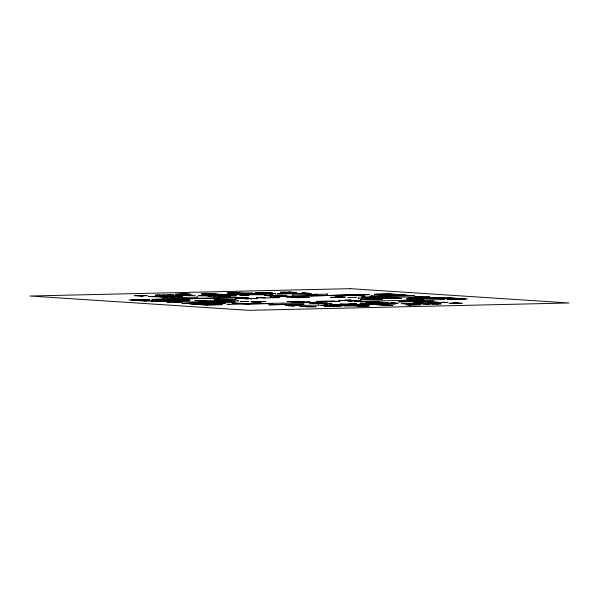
<?xml version="1.0" encoding="UTF-8"?>
<svg xmlns="http://www.w3.org/2000/svg" width="599" height="599" viewBox="0 0 599 599"><rect width="100%" height="100%" fill="white"/><g stroke="black" fill="none" stroke-linecap="round" stroke-linejoin="round"><path stroke-width="0.9" d="M228.923 295.434L198.434 295.719L215.153 295.816L212.608 295.651M229.043 295.562L230.398 295.532L228.361 295.517M348.408 294.993L369.426 294.626L280.474 296.565L348.229 295.105L364.581 296.056L363.241 296.086M201.571 300.825L238.469 300.9L237.676 300.848M375.536 296.894L361.444 297.149L371.095 297.778M220.926 302.091L232.884 301.814L223.989 301.23L207.711 301.349L209.762 301.484M394.142 298.107L382.184 298.384L373.289 297.8M221.675 302.136L235.025 301.829L225.366 301.2M394.891 298.16L358 298.085L358.794 298.13M407.822 298.886L406.489 298.916L423.995 299.942M428.637 296.46L429.453 296.512L414.755 296.557L417.241 296.722M389.477 294.042L390.196 294.087L376.165 294.349L376.883 294.394M404.961 295.052L390.877 294.131L374.18 294.334L390.249 293.967L407.178 295.075L370.833 295.839L371.62 295.891M463.963 298.908L449.871 297.988L414.957 298.721L450.515 297.905L467.452 299.013L446.712 299.073L465.311 298.998M402.326 295.18L403.704 295.27L400.806 295.217M397.436 295.292L399.518 295.434L396.021 295.329M419.465 296.737L421.951 296.902L382.379 297.336L384.431 297.471M391.731 295.359L387.95 295.232L390.346 295.389M451.279 299.26L451.998 299.305M441.987 299.53L440.729 299.448L444.563 299.537L403.149 300.376M386.707 297.493L388.751 297.628L372.473 297.748L363.578 297.164M346.918 295.022L347.547 295.06L327.967 295.457L328.596 295.494M422.722 299.979L354.316 301.394L357.154 301.469L356.749 301.439M326.829 294.102L327.66 294.154L292.342 294.888L293.173 294.948M288.703 292.17L290.53 292.29M442.609 302.24L448.015 302.405L413.647 302.824L414.538 302.884M317.522 294.311L314.19 294.274L315.478 294.356M438.595 302.248L433.639 302.106L436.589 302.3M283.14 292.297L284.974 292.417M313.449 294.476L315.943 294.641L311.375 294.528M355.432 297.284L356.27 297.344L347.892 297.456L348.73 297.516M404.452 300.458L405.822 300.548L401.764 300.406M267.903 292.641L269.797 292.761M262.654 292.761L272.328 292.776L259.719 292.761L261.097 292.851M265.312 292.933L270.538 293.278L254.964 292.993L262.392 292.933M429.356 303.858L429.812 303.888L425.163 303.955L425.619 303.985M257.735 293.001L258.199 293.031M275.533 295.247L276.723 295.322L264.623 295.532L267.873 295.614L266.899 295.547M308.433 297.381L309.271 297.441L303.027 297.508L303.865 297.561M279.755 295.644L278.475 295.562L287.183 296.003L276.251 296.288L273.765 296.131L283.612 295.899L268.861 295.809L271.295 295.839M296.288 296.752L297.523 296.834M353.328 300.481L351.905 300.391L361.145 300.825L347.652 300.953L352.07 301.08L350.295 300.968M357.199 300.735L338.592 300.361L345.63 300.661M371.709 301.656L370.407 301.574L379.115 302.016L365.749 302.143L368.917 302.225L367.936 302.158M375.595 301.918L360.074 301.776L363.204 301.851M395.909 303.244L390.555 302.892L398.028 303.259L374.749 303.379M418.282 304.734L408.69 304.786L410.562 304.906M282.833 296.602L283.312 296.64M387.493 303.438L366.071 303.453L368.1 303.461M251.602 294.678L249.551 294.543L266.929 294.686L242.251 294.715L246.908 295.022M246.721 294.865L249.296 295.037L239.697 295.187L242.52 295.247L241.839 295.202M277.404 297.583L270.306 297.119L279.883 297.606L264.331 297.958L256.409 297.441L265.155 297.868M354.63 303.775L353.942 303.73L356.764 303.798L340.007 304.112L344.724 304.419M221.712 295.599L215.52 295.329L217.572 295.464M349.554 303.963L354.211 304.262L335.597 304.696L329.532 304.299L336.309 304.614M224.131 296.535L226.564 296.565L213.124 296.677L214.307 296.76M228.526 296.819L227.553 296.76L230.712 296.834L217.347 296.962L224.618 297.441L236.388 297.209L220.866 297.059M239.315 297.516L239.72 297.538M301.986 301.664L296.745 301.319L304.517 301.671L290.934 301.791L300.174 302.225L298.938 302.143M306.621 301.971L310.207 302.046L294.97 301.889M313.636 302.375L313.157 302.345L315.987 302.413L248.241 303.88L231.888 302.922L248.061 303.985M320.532 302.832L318.81 302.72L322.696 302.854L309.279 302.974L317.987 303.416L316.714 303.334M325.167 303.139L327.601 303.169L312.85 303.079M366.902 305.909L357.311 305.969L359.175 306.089M251.086 298.699L251.924 298.759L245.672 298.826L246.511 298.879M170.842 295L171.307 295.03M338.263 305.947L338.727 305.977L334.07 306.044L334.527 306.074M166.649 295.097L173.995 295.03L155.253 295.157L173.074 295.517L167.855 295.172M197.004 297.082L197.835 297.134L162.516 297.875L163.347 297.928M318.339 305.018L319.23 305.078L288.074 305.707L294.461 305.939L291.151 305.722M163.055 295.052L164.957 295.172M157.814 295.172L159.708 295.292M228.444 300.204L229.29 300.256L220.904 300.376L221.75 300.428M179.633 297.553L182.118 297.718L177.559 297.598M192.002 298.399L242.146 297.583L174.96 299.081L189.98 300.069L188.64 300.099L172.467 299.036L151.899 299.44L192.009 298.519L190.639 298.429M269.251 303.453L271.953 303.626L227.043 304.352L230.068 304.397M192.691 298.564L193.32 298.609L173.74 298.998L174.369 299.043M267.865 303.483L268.494 303.521M142.682 295.524L144.509 295.644M173.875 297.613L170.535 297.576L171.823 297.658M295.389 305.542L290.335 305.4L293.196 305.587M214.285 300.593L223.172 301.177M137.119 295.651L147.249 295.644L134.281 295.644L143.109 296.041L139.762 295.816M212.031 301.507L214.083 301.641L174.511 302.076L176.997 302.24M248.922 303.918L249.543 303.955M180.726 300.204L181.512 300.256L145.946 301.072L129.017 299.964L149.75 299.904L132.499 300.069L146.59 300.99M161.213 300.653L157.425 300.526L159.821 300.683M144.464 299.672L145.183 299.717L131.159 299.979L131.87 300.024M218.822 304.547L216.202 304.374L222.281 304.644L206.221 305.018L189.284 303.91L225.636 303.139L191.5 303.925L205.592 304.846L220.297 304.629M157.11 300.818L159.184 300.953L155.688 300.848M179.221 302.263L181.707 302.42L167.009 302.465L167.832 302.525M152.318 300.93L153.696 301.02L150.798 300.96M206.266 304.891L206.984 304.936M350.145 288.666L29.95 296.018L248.855 310.334L569.05 302.982L350.145 288.666M204.933 293.338L203.742 293.36L206.258 293.525L201.204 293.645L223.187 294.633L201.257 295.135L223.921 294.693L235.063 295.419L236.478 295.389L225.336 294.656L247.155 294.154L224.37 294.603L210.99 293.727L216.059 293.615L204.933 293.338M186.978 293.982L175.425 294.251L181.841 294.671L176.031 294.805L192.219 295.352L174.01 295.764L195.169 295.359L180.793 294.416L190.265 294.199L186.978 293.982M238.634 292.799L227.081 293.061C242.176 292.941 257.241 294.603 272.35 293.585L275.765 293.615L255.429 293.899L247.17 293.353L252.98 293.225L238.634 292.799M185.907 294.072L178.18 294.251L187.772 294.191L185.907 294.072M211.896 293.473L203.518 293.66L213.746 293.592L211.896 293.473M237.286 292.889L229.559 293.068L239.158 293.016L237.286 292.889M289.886 292.065L280.339 292.29L296.655 292.507L289.886 292.065M150.544 296.52L148.447 296.572L160.727 296.924L162.823 296.872L159.873 296.677L182.822 296.153L150.544 296.52M304.105 292.993L302.008 293.046L305.31 293.263L277.24 293.907L308.395 293.278L304.105 292.993M165.496 297.059L163.385 297.104L167.832 297.209L165.496 297.059M309.032 293.757L306.92 293.81L311.368 293.914L309.032 293.757M209.912 296.325L207.988 296.363L211.911 296.453L209.912 296.325M270.883 294.918L268.958 294.963L272.882 295.052L270.883 294.918M246.204 297.86L235.325 298.152L257.87 298.616L239.263 298.25L248.81 298.025L246.204 297.86M288.067 296.894L286.262 296.939L301.492 297.089L291.945 297.306L297.92 297.696L299.717 297.658L294.483 297.314L305.527 297.186L288.067 296.894M216.127 299.395L214.165 299.44L222.154 299.964L236.171 299.642L223.27 299.859L216.127 299.395M337.492 296.61L335.522 296.655L342.665 297.119L330.618 297.396L345.488 297.126L337.492 296.61M181.063 300.548L179.475 300.586L182.643 300.795L152.124 301.492L188.633 300.72L181.063 300.548M380.058 295.981L378.471 296.011L381.638 296.22L378.006 296.303L414.515 295.532L380.058 295.981M196.405 300.481L194.87 300.518L206.385 301.14L196.405 300.481M371.155 296.468L369.62 296.505L381.136 297.119L371.155 296.468M216.868 301.821L215.333 301.859L226.849 302.473L216.868 301.821M391.611 297.808L390.084 297.845L401.592 298.459L391.611 297.808M247.731 301.462L240.192 301.641L248.578 301.522L247.731 301.462M374.712 298.549L367.172 298.721L375.558 298.602L374.712 298.549M190.886 303.019L189.329 303.049L191.867 303.221L181.954 303.446L218.463 302.675L190.886 303.019M431.115 297.493L429.558 297.531L432.096 297.696L407.837 298.257L444.346 297.486L431.115 297.493M264.998 301.529L250.981 301.851L258.97 302.375L260.939 302.33L253.796 301.859L265.844 301.582L264.998 301.529M374.308 299.013L360.291 299.335L382.304 299.537L374.308 299.013M292.597 301.417L287.191 301.544L293.443 301.469L292.597 301.417M349.951 300.099L344.537 300.226L350.789 300.151L349.951 300.099M332.138 301.02L316.586 301.379L324.508 301.896L326.156 301.859L319.057 301.394L340.06 301.537L332.138 301.02M282.593 304.292L280.527 304.337L283.013 304.502L268.801 304.824L304.12 304.09L282.593 304.292M416.417 301.215L414.343 301.26L416.837 301.424L398.627 301.844L433.946 301.102L416.417 301.215M330.042 303.334L319.746 303.656L331.846 303.446L330.042 303.334M371.358 302.383L369.905 302.413L383.345 302.3L371.358 302.383M325.512 303.88L323.587 303.925L327.503 304.015L325.512 303.88M386.482 302.48L384.558 302.525L388.481 302.615L386.482 302.48M287.206 305.018L285.094 305.063L289.542 305.168L287.206 305.018M430.741 301.724L428.629 301.769L433.077 301.874L430.741 301.724M361.407 303.558L359.992 303.588L371.125 304.322L349.307 304.824L372.091 304.374L391.536 305.647L392.719 305.617L373.282 304.344L395.213 303.843L372.541 304.285L361.407 303.558M322.846 305.31L320.697 305.363L341.041 305.086L349.299 305.625L343.489 305.76L345.608 305.894L369.388 305.917C354.286 306.037 339.229 304.382 324.111 305.393L322.846 305.31M420.333 303.072L401.293 303.626L415.669 304.562L406.197 304.779L409.484 304.996L421.037 304.726L414.62 304.307L420.431 304.18L418.312 304.037L404.243 303.633L422.46 303.214L420.333 303.072M328.08 305.655L325.931 305.7L331.15 306.044L324.134 306.209L341.497 305.992L328.08 305.655M425.537 303.416L423.388 303.461L428.614 303.805L422.475 303.948L441.208 303.82L425.537 303.416M301.866 306.418L299.807 306.471L316.13 306.695L301.866 306.418M455.412 302.892L453.353 302.944L456.7 303.161L449.213 303.334L462.188 303.334L455.412 302.892M311.495 306.568L305.932 306.695L313.322 306.681L311.495 306.568M331.913 306.096L326.665 306.216L333.808 306.216L331.913 306.096M436.753 303.686L431.512 303.805L438.655 303.813L436.753 303.686M457.516 303.206L451.953 303.334L459.343 303.326L457.516 303.206"/></g></svg>
